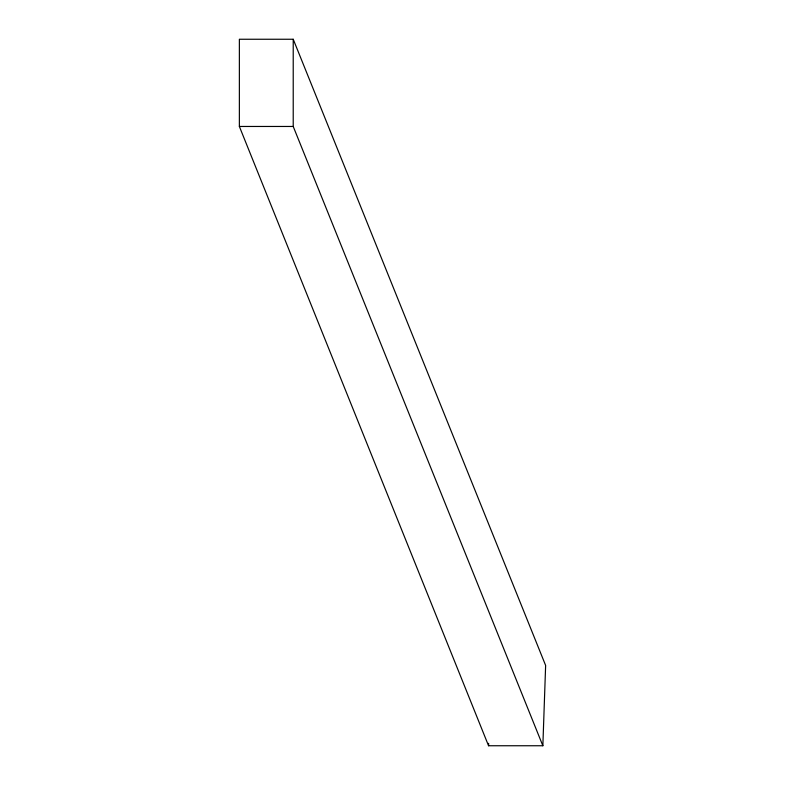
<?xml version="1.0" encoding="UTF-8"?>
<svg xmlns="http://www.w3.org/2000/svg" width="785" height="785" viewBox="0 0 785 785"><rect width="100%" height="100%" fill="white"/><g stroke="black" fill="none" stroke-linecap="round" stroke-linejoin="round"><path stroke-width="1.18" d="M239.366 126.463L239.366 39.25L293.217 39.25L545.634 665.444L542.857 745.75L488.555 745.75L239.366 126.463L293.217 126.463L542.857 745.75M488.555 745.75L488.643 743.316M293.217 39.25L293.217 126.463"/></g></svg>
